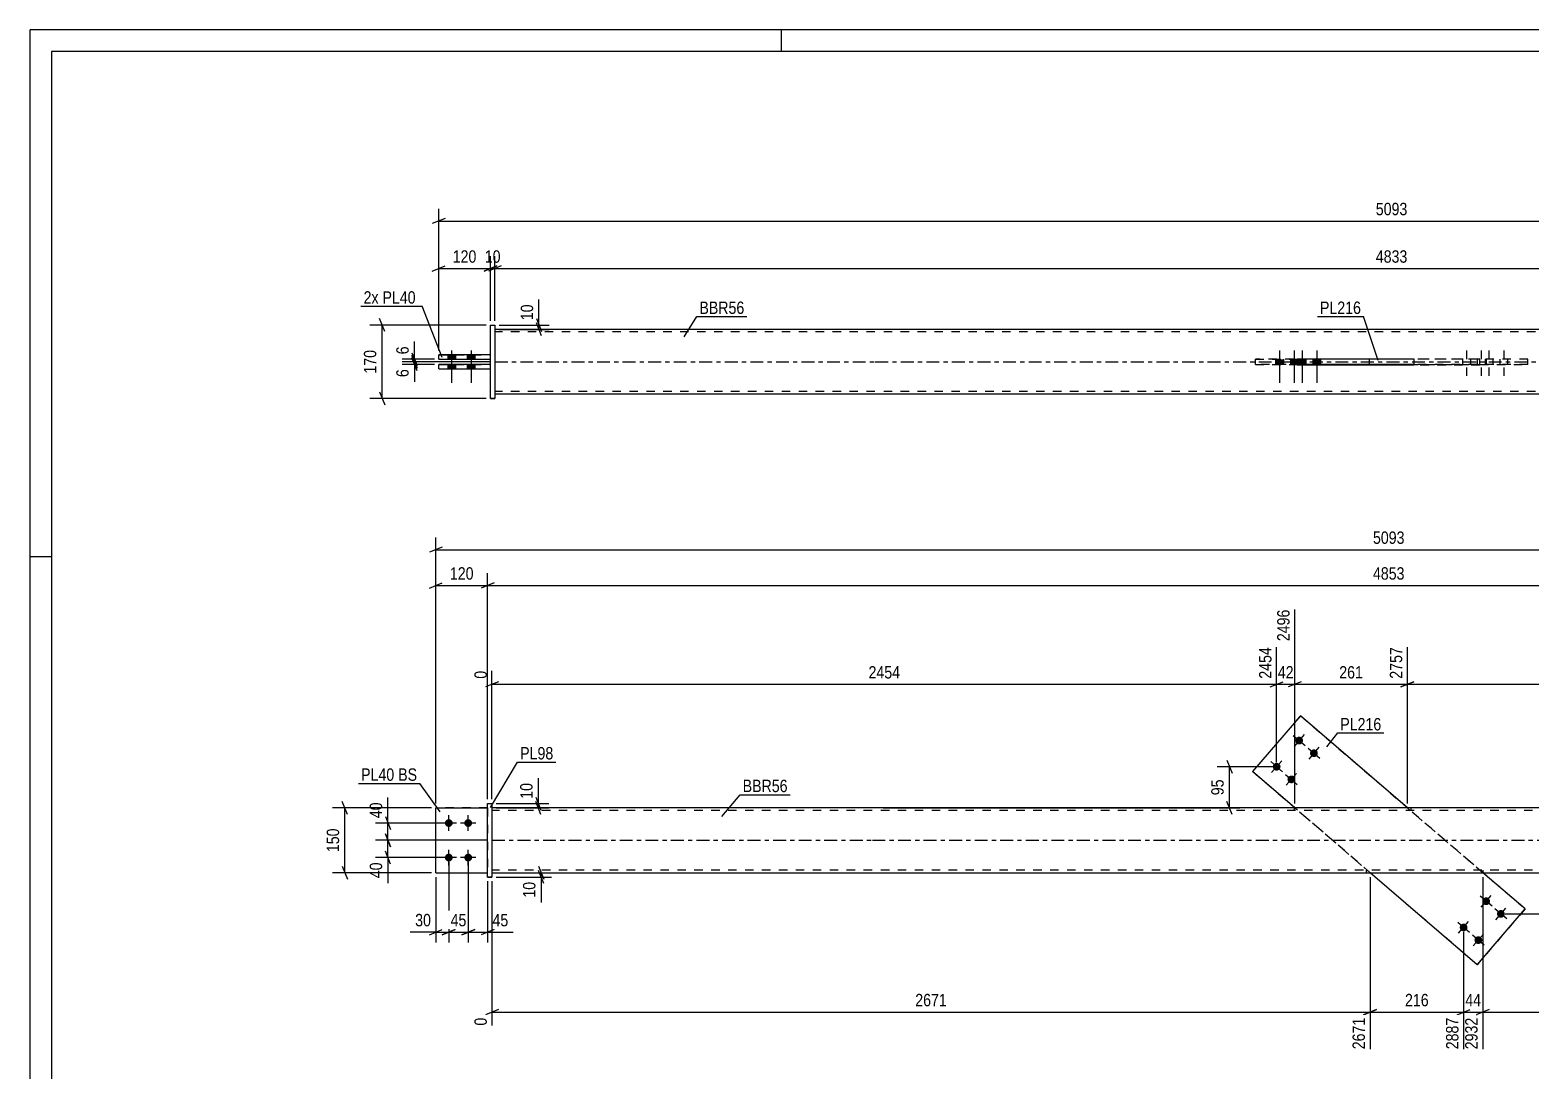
# Model space of a CAD drawing. Header units: millimetres. Extents: x 0 to 594, y 0 to 420.
# Drawn here: x 0 to 347.3, y 179.1 to 420 of the extents above; entities that cross this region are included whole.
import ezdxf

# ---------------------------------------------------------------- set-up
doc = ezdxf.new("R2010")
doc.units = ezdxf.units.MM
doc.linetypes.add('DXK_LINE_DOT2', pattern=[3.9198, 1.9599, -1.9599])
doc.linetypes.add('DXK_LINE_DOT3', pattern=[5.9187, 2.979, -0.9799, 0.9799, -0.9799])
doc.styles.add('Arial Narrow', font='ARIALN.TTF', dxfattribs={"height": 0.2})

# ---------------------------------------------------------------- blocks, each defined once
blk = doc.blocks.new('Unknown-580610389-1130')
at = {"color": 5, "linetype": 'Continuous'}
for p, q in [((594, 420), (0, 420)), ((0, 420), (0, 0)), ((174, 415), (174, 420)), ((589, 415), (5, 415)), ((5, 415), (5, 5)), ((5, 298), (0, 298))]:
    blk.add_line(p, q, dxfattribs=at)
blk = doc.blocks.new('Part-580610389-1679 - 1673')
at = {"color": 7, "linetype": 'DXK_LINE_DOT2'}
for p, q in [((93.97, 224.81), (93.97, 239.81)), ((93.97, 239.81), (105.97, 239.81)), ((105.97, 239.81), (93.97, 239.81)), ((105.97, 239.81), (105.97, 224.81)), ((93.97, 224.81), (93.97, 224.81)), ((93.97, 224.81), (105.97, 224.81)), ((93.97, 224.81), (105.97, 224.81)), ((105.97, 224.81), (105.97, 224.81))]:
    blk.add_line(p, q, dxfattribs=at)
blk = doc.blocks.new('Part-580610389-1700 - 1673')
at = {"color": 2, "linetype": 'Continuous'}
for p, q in [((194.97, 239.81), (106.97, 239.81)), ((434.17, 239.81), (195.07, 239.81)), ((106.97, 224.81), (194.97, 224.81)), ((195.07, 224.81), (434.17, 224.81))]:
    blk.add_line(p, q, dxfattribs=at)
at = {"color": 7, "linetype": 'DXK_LINE_DOT2'}
for p, q in [((106.97, 239.81), (106.97, 224.81)), ((292.75, 239.81), (292.75, 239.21)), ((319.73, 239.81), (319.73, 239.21)), ((194.97, 239.21), (106.97, 239.21)), ((434.17, 239.21), (195.07, 239.21)), ((194.97, 225.41), (106.97, 225.41)), ((434.17, 225.41), (195.07, 225.41)), ((309.5, 224.81), (309.5, 225.41)), ((336.48, 224.81), (336.48, 225.41))]:
    blk.add_line(p, q, dxfattribs=at)
at = {"color": 7, "linetype": 'DXK_LINE_DOT3'}
for p, q in [((106.97, 232.31), (194.97, 232.31)), ((195.07, 232.31), (434.17, 232.31))]:
    blk.add_line(p, q, dxfattribs=at)
blk = doc.blocks.new('Part-580610389-1684 - 1673')
at = {"color": 2, "linetype": 'Continuous'}
for p, q in [((93.97, 224.81), (93.97, 239.81)), ((93.97, 239.81), (105.97, 239.81)), ((93.97, 224.81), (93.97, 224.81)), ((93.97, 224.81), (105.97, 224.81))]:
    blk.add_line(p, q, dxfattribs=at)
at = {"color": 7, "linetype": 'DXK_LINE_DOT2'}
for p, q in [((105.97, 239.81), (93.97, 239.81)), ((105.97, 239.81), (105.97, 224.81)), ((93.97, 224.81), (93.97, 224.81)), ((93.97, 224.81), (105.97, 224.81)), ((105.97, 224.81), (105.97, 224.81))]:
    blk.add_line(p, q, dxfattribs=at)
blk = doc.blocks.new('Bolt-580610389-1706 - 1673')
at = {"linetype": 'Continuous'}
for points in [[(294.46, 256.1), (294.59, 255.96), (294.69, 255.8), (294.75, 255.63), (294.77, 255.44), (294.76, 255.25), (294.7, 255.07), (294.61, 254.91), (294.49, 254.76), (294.34, 254.65), (294.17, 254.57), (293.99, 254.53), (293.8, 254.52), (293.61, 254.56), (293.44, 254.63), (293.29, 254.74), (293.16, 254.87), (293.06, 255.03), (293, 255.21), (292.97, 255.4), (292.99, 255.59), (293.04, 255.77), (293.13, 255.93), (293.25, 256.07), (293.4, 256.19), (293.57, 256.27), (293.76, 256.31), (293.95, 256.32), (294.13, 256.28), (294.3, 256.21)], [(289.24, 250.03), (289.37, 249.9), (289.47, 249.74), (289.53, 249.56), (289.56, 249.37), (289.54, 249.18), (289.49, 249), (289.4, 248.84), (289.27, 248.7), (289.12, 248.58), (288.95, 248.5), (288.77, 248.46), (288.58, 248.45), (288.4, 248.49), (288.22, 248.56), (288.07, 248.67), (287.94, 248.81), (287.84, 248.97), (287.78, 249.14), (287.76, 249.33), (287.77, 249.52), (287.83, 249.7), (287.92, 249.86), (288.04, 250.01), (288.19, 250.12), (288.36, 250.2), (288.54, 250.24), (288.73, 250.25), (288.92, 250.21), (289.09, 250.14)], [(297.87, 253.17), (298, 253.03), (298.1, 252.87), (298.16, 252.69), (298.18, 252.51), (298.17, 252.32), (298.11, 252.14), (298.02, 251.97), (297.9, 251.83), (297.75, 251.72), (297.58, 251.64), (297.4, 251.59), (297.21, 251.59), (297.03, 251.62), (296.85, 251.7), (296.7, 251.8), (296.57, 251.94), (296.47, 252.1), (296.41, 252.28), (296.38, 252.46), (296.4, 252.65), (296.45, 252.83), (296.54, 253), (296.67, 253.14), (296.82, 253.25), (296.99, 253.33), (297.17, 253.38), (297.36, 253.38), (297.54, 253.35), (297.72, 253.27)], [(292.66, 247.1), (292.78, 246.96), (292.88, 246.8), (292.94, 246.63), (292.97, 246.44), (292.95, 246.25), (292.9, 246.07), (292.81, 245.91), (292.69, 245.76), (292.54, 245.65), (292.37, 245.57), (292.18, 245.53), (292, 245.52), (291.81, 245.56), (291.64, 245.63), (291.48, 245.74), (291.35, 245.87), (291.26, 246.03), (291.19, 246.21), (291.17, 246.4), (291.18, 246.59), (291.24, 246.77), (291.33, 246.93), (291.45, 247.07), (291.6, 247.19), (291.77, 247.27), (291.95, 247.31), (292.14, 247.32), (292.33, 247.28), (292.5, 247.21)]]:
    blk.add_hatch(color=1, dxfattribs=at).paths.add_polyline_path(points)
at = {"color": 1, "linetype": 'Continuous'}
for p, q in [((292.51, 256.59), (295.24, 254.24)), ((295.05, 256.78), (292.7, 254.05)), ((295.92, 253.66), (298.65, 251.31)), ((298.46, 253.85), (296.11, 251.12)), ((287.29, 250.53), (290.02, 248.18)), ((289.83, 250.72), (287.48, 247.99)), ((290.7, 247.59), (293.43, 245.24)), ((293.24, 247.78), (290.9, 245.05))]:
    blk.add_line(p, q, dxfattribs=at)
blk = doc.blocks.new('Bolt-580610389-1707 - 1673')
at = {"linetype": 'Continuous'}
for points in [[(336.58, 217.52), (336.45, 217.65), (336.35, 217.81), (336.29, 217.99), (336.27, 218.18), (336.28, 218.37), (336.34, 218.55), (336.43, 218.71), (336.55, 218.85), (336.7, 218.97), (336.87, 219.05), (337.05, 219.09), (337.24, 219.1), (337.42, 219.06), (337.6, 218.99), (337.75, 218.88), (337.88, 218.74), (337.98, 218.58), (338.04, 218.41), (338.07, 218.22), (338.05, 218.03), (338, 217.85), (337.91, 217.69), (337.78, 217.54), (337.63, 217.43), (337.46, 217.35), (337.28, 217.31), (337.09, 217.3), (336.91, 217.34), (336.73, 217.41)], [(339.99, 214.58), (339.86, 214.72), (339.76, 214.88), (339.7, 215.06), (339.68, 215.24), (339.69, 215.43), (339.75, 215.61), (339.84, 215.78), (339.96, 215.92), (340.11, 216.03), (340.28, 216.11), (340.46, 216.16), (340.65, 216.16), (340.84, 216.13), (341.01, 216.05), (341.16, 215.95), (341.29, 215.81), (341.39, 215.65), (341.45, 215.47), (341.48, 215.29), (341.46, 215.1), (341.41, 214.92), (341.32, 214.75), (341.2, 214.61), (341.05, 214.5), (340.88, 214.42), (340.69, 214.37), (340.5, 214.37), (340.32, 214.4), (340.15, 214.48)], [(331.36, 211.45), (331.23, 211.59), (331.14, 211.75), (331.07, 211.92), (331.05, 212.11), (331.07, 212.3), (331.12, 212.48), (331.21, 212.64), (331.33, 212.79), (331.48, 212.9), (331.65, 212.98), (331.84, 213.02), (332.02, 213.03), (332.21, 212.99), (332.38, 212.92), (332.54, 212.81), (332.67, 212.68), (332.76, 212.52), (332.83, 212.34), (332.85, 212.15), (332.83, 211.97), (332.78, 211.78), (332.69, 211.62), (332.57, 211.48), (332.42, 211.36), (332.25, 211.28), (332.06, 211.24), (331.88, 211.23), (331.69, 211.27), (331.52, 211.34)], [(334.78, 208.52), (334.65, 208.65), (334.55, 208.81), (334.49, 208.99), (334.46, 209.18), (334.48, 209.37), (334.53, 209.55), (334.62, 209.71), (334.75, 209.85), (334.89, 209.97), (335.06, 210.05), (335.25, 210.09), (335.44, 210.1), (335.62, 210.06), (335.79, 209.99), (335.95, 209.88), (336.08, 209.74), (336.18, 209.58), (336.24, 209.41), (336.26, 209.22), (336.25, 209.03), (336.19, 208.85), (336.1, 208.69), (335.98, 208.54), (335.83, 208.43), (335.66, 208.35), (335.48, 208.31), (335.29, 208.3), (335.1, 208.34), (334.93, 208.41)]]:
    blk.add_hatch(color=1, dxfattribs=at).paths.add_polyline_path(points)
at = {"color": 1, "linetype": 'Continuous'}
for p, q in [((338.53, 217.02), (335.8, 219.37)), ((335.99, 216.83), (338.34, 219.56)), ((341.94, 214.09), (339.21, 216.44)), ((339.4, 213.9), (341.75, 216.63)), ((333.32, 210.96), (330.59, 213.31)), ((330.78, 210.77), (333.12, 213.5)), ((336.73, 208.02), (334, 210.37)), ((334.19, 207.83), (336.54, 210.56))]:
    blk.add_line(p, q, dxfattribs=at)
blk = doc.blocks.new('Bolt-580610389-1709 - 1673')
at = {"linetype": 'Continuous'}
for points in [[(96.97, 235.41), (96.78, 235.43), (96.6, 235.49), (96.44, 235.58), (96.3, 235.71), (96.19, 235.86), (96.11, 236.03), (96.07, 236.21), (96.07, 236.4), (96.11, 236.59), (96.19, 236.76), (96.3, 236.91), (96.44, 237.04), (96.6, 237.13), (96.78, 237.19), (96.97, 237.21), (97.16, 237.19), (97.34, 237.13), (97.5, 237.04), (97.64, 236.91), (97.75, 236.76), (97.83, 236.59), (97.86, 236.4), (97.86, 236.21), (97.83, 236.03), (97.75, 235.86), (97.64, 235.71), (97.5, 235.58), (97.34, 235.49), (97.16, 235.43)], [(101.47, 235.41), (101.28, 235.43), (101.1, 235.49), (100.94, 235.58), (100.8, 235.71), (100.69, 235.86), (100.61, 236.03), (100.57, 236.21), (100.57, 236.4), (100.61, 236.59), (100.69, 236.76), (100.8, 236.91), (100.94, 237.04), (101.1, 237.13), (101.28, 237.19), (101.47, 237.21), (101.66, 237.19), (101.84, 237.13), (102, 237.04), (102.14, 236.91), (102.25, 236.76), (102.33, 236.59), (102.36, 236.4), (102.36, 236.21), (102.33, 236.03), (102.25, 235.86), (102.14, 235.71), (102, 235.58), (101.84, 235.49), (101.66, 235.43)], [(96.97, 227.41), (96.78, 227.43), (96.6, 227.49), (96.44, 227.58), (96.3, 227.71), (96.19, 227.86), (96.11, 228.03), (96.07, 228.21), (96.07, 228.4), (96.11, 228.59), (96.19, 228.76), (96.3, 228.91), (96.44, 229.04), (96.6, 229.13), (96.78, 229.19), (96.97, 229.21), (97.16, 229.19), (97.34, 229.13), (97.5, 229.04), (97.64, 228.91), (97.75, 228.76), (97.83, 228.59), (97.86, 228.4), (97.86, 228.21), (97.83, 228.03), (97.75, 227.86), (97.64, 227.71), (97.5, 227.58), (97.34, 227.49), (97.16, 227.43)], [(101.47, 227.41), (101.28, 227.43), (101.1, 227.49), (100.94, 227.58), (100.8, 227.71), (100.69, 227.86), (100.61, 228.03), (100.57, 228.21), (100.57, 228.4), (100.61, 228.59), (100.69, 228.76), (100.8, 228.91), (100.94, 229.04), (101.1, 229.13), (101.28, 229.19), (101.47, 229.21), (101.66, 229.19), (101.84, 229.13), (102, 229.04), (102.14, 228.91), (102.25, 228.76), (102.33, 228.59), (102.36, 228.4), (102.36, 228.21), (102.33, 228.03), (102.25, 227.86), (102.14, 227.71), (102, 227.58), (101.84, 227.49), (101.66, 227.43)]]:
    blk.add_hatch(color=1, dxfattribs=at).paths.add_polyline_path(points)
at = {"color": 1, "linetype": 'Continuous'}
for p, q in [((98.77, 236.31), (95.17, 236.31)), ((96.97, 234.51), (96.97, 238.11)), ((103.27, 236.31), (99.67, 236.31)), ((101.47, 234.51), (101.47, 238.11)), ((96.97, 226.51), (96.97, 230.11)), ((101.47, 226.51), (101.47, 230.11)), ((98.77, 228.31), (95.17, 228.31)), ((103.27, 228.31), (99.67, 228.31))]:
    blk.add_line(p, q, dxfattribs=at)
blk = doc.blocks.new('Part-580610389-1715 - 1673')
at = {"color": 2, "linetype": 'Continuous'}
for p, q in [((294.15, 261.11), (283.07, 248.22)), ((294.15, 261.11), (294.15, 261.11)), ((318.93, 239.81), (294.15, 261.11)), ((292.85, 239.81), (283.07, 248.22)), ((283.07, 248.22), (283.07, 248.22)), ((335.08, 203.5), (310.3, 224.81)), ((346.17, 216.4), (336.38, 224.81)), ((335.08, 203.5), (346.17, 216.4)), ((346.17, 216.4), (346.17, 216.4)), ((335.08, 203.5), (335.08, 203.5))]:
    blk.add_line(p, q, dxfattribs=at)
at = {"color": 7, "linetype": 'DXK_LINE_DOT2'}
for p, q in [((283.07, 248.22), (294.15, 261.11)), ((346.17, 216.4), (294.15, 261.11)), ((335.08, 203.5), (283.07, 248.22)), ((310.3, 224.81), (292.85, 239.81)), ((336.38, 224.81), (318.93, 239.81)), ((346.17, 216.4), (335.08, 203.5))]:
    blk.add_line(p, q, dxfattribs=at)
blk = doc.blocks.new('Part-580610389-1720 - 1673')
at = {"color": 2, "linetype": 'Continuous'}
for p, q in [((105.97, 240.81), (106.97, 240.81)), ((105.97, 223.81), (105.97, 240.81)), ((106.97, 240.81), (106.97, 240.81)), ((106.97, 240.81), (106.97, 223.81)), ((105.97, 223.81), (106.97, 223.81))]:
    blk.add_line(p, q, dxfattribs=at)
at = {"color": 7, "linetype": 'DXK_LINE_DOT2'}
for p, q in [((105.97, 240.81), (106.97, 240.81)), ((106.97, 223.81), (105.97, 223.81)), ((105.97, 223.81), (105.97, 223.81)), ((106.97, 223.81), (106.97, 223.81))]:
    blk.add_line(p, q, dxfattribs=at)
blk = doc.blocks.new('Part-580610389-1418 - 1367')
at = {"color": 2, "linetype": 'Continuous'}
for p, q in [((94.63, 341.55), (94.63, 342.55)), ((106.63, 342.55), (94.63, 342.55)), ((94.63, 341.55), (94.63, 341.55)), ((94.63, 341.55), (106.63, 341.55))]:
    blk.add_line(p, q, dxfattribs=at)
at = {"color": 7, "linetype": 'DXK_LINE_DOT2'}
for p, q in [((94.63, 342.55), (106.63, 342.55)), ((94.63, 341.55), (106.63, 341.55)), ((106.63, 341.55), (106.63, 342.55))]:
    blk.add_line(p, q, dxfattribs=at)
blk = doc.blocks.new('Bolt-580610389-1370 - 1367')
at = {"linetype": 'Continuous'}
for points in [[(96.73, 343.75), (98.53, 343.75), (98.53, 344.75), (96.73, 344.75)], [(96.73, 343.75), (98.53, 343.75), (98.53, 344.75), (96.73, 344.75)], [(101.23, 343.75), (103.03, 343.75), (103.03, 344.75), (101.23, 344.75)], [(101.23, 343.75), (103.03, 343.75), (103.03, 344.75), (101.23, 344.75)], [(96.73, 341.55), (98.53, 341.55), (98.53, 342.55), (96.73, 342.55)], [(96.73, 341.55), (98.53, 341.55), (98.53, 342.55), (96.73, 342.55)], [(101.23, 341.55), (103.03, 341.55), (103.03, 342.55), (101.23, 342.55)], [(101.23, 341.55), (103.03, 341.55), (103.03, 342.55), (101.23, 342.55)]]:
    blk.add_hatch(color=1, dxfattribs=at).paths.add_polyline_path(points)
at = {"color": 1, "linetype": 'Continuous'}
for p, q in [((96.73, 344.75), (96.73, 343.75)), ((96.73, 344.75), (96.73, 343.75)), ((97.63, 345.75), (97.63, 338.25)), ((97.63, 345.75), (97.63, 338.25)), ((98.53, 344.75), (98.53, 343.75)), ((98.53, 344.75), (98.53, 343.75)), ((101.23, 344.75), (101.23, 343.75)), ((101.23, 344.75), (101.23, 343.75)), ((102.13, 345.75), (102.13, 338.25)), ((102.13, 345.75), (102.13, 338.25)), ((103.03, 344.75), (103.03, 343.75)), ((103.03, 344.75), (103.03, 343.75)), ((96.73, 342.55), (96.73, 341.55)), ((96.73, 342.55), (96.73, 341.55)), ((98.53, 342.55), (98.53, 341.55)), ((98.53, 342.55), (98.53, 341.55)), ((101.23, 342.55), (101.23, 341.55)), ((101.23, 342.55), (101.23, 341.55)), ((103.03, 342.55), (103.03, 341.55)), ((103.03, 342.55), (103.03, 341.55))]:
    blk.add_line(p, q, dxfattribs=at)
blk = doc.blocks.new('Bolt-580610389-1435 - 1367')
at = {"color": 1, "linetype": 'DXK_LINE_DOT2'}
for p, q in [((332.61, 345.75), (332.61, 338.25)), ((336.02, 345.75), (336.02, 338.25)), ((337.82, 345.75), (337.82, 338.25)), ((341.23, 345.75), (341.23, 338.25)), ((331.71, 343.75), (331.71, 342.55)), ((333.51, 343.75), (333.51, 342.55)), ((335.12, 343.75), (335.12, 342.55)), ((336.92, 343.75), (336.92, 342.55)), ((336.92, 343.75), (336.92, 342.55)), ((338.72, 343.75), (338.72, 342.55)), ((340.33, 343.75), (340.33, 342.55)), ((342.13, 343.75), (342.13, 342.55))]:
    blk.add_line(p, q, dxfattribs=at)
blk = doc.blocks.new('Part-580610389-1456 - 1367')
at = {"color": 2, "linetype": 'Continuous'}
for p, q in [((195.63, 350.65), (107.63, 350.65)), ((434.82, 350.65), (195.73, 350.65)), ((293.41, 343.76), (293.41, 343.85)), ((293.41, 343.85), (293.41, 343.85)), ((293.41, 343.85), (320.39, 343.85)), ((310.16, 343.85), (310.16, 343.75)), ((320.39, 343.85), (320.39, 342.45)), ((293.41, 342.56), (293.41, 342.45)), ((293.41, 342.45), (320.39, 342.45)), ((310.16, 342.45), (310.16, 342.55)), ((195.63, 335.65), (107.63, 335.65)), ((434.82, 335.65), (195.73, 335.65))]:
    blk.add_line(p, q, dxfattribs=at)
at = {"color": 7, "linetype": 'DXK_LINE_DOT2'}
for p, q in [((107.63, 350.65), (107.63, 335.65)), ((195.63, 350.05), (107.63, 350.05)), ((434.82, 350.05), (195.73, 350.05)), ((293.41, 342.56), (293.41, 343.85)), ((293.41, 343.85), (320.39, 343.85)), ((310.16, 343.85), (337.14, 343.85)), ((310.16, 343.85), (310.16, 343.85)), ((310.16, 343.85), (337.14, 343.85)), ((310.16, 343.75), (310.16, 343.85)), ((337.14, 343.85), (337.14, 342.45)), ((293.41, 342.45), (320.39, 342.45)), ((310.16, 342.55), (310.16, 343.75)), ((310.16, 342.45), (310.16, 342.45)), ((310.16, 342.45), (310.16, 342.45)), ((337.14, 342.45), (310.16, 342.45)), ((310.16, 342.45), (337.14, 342.45)), ((195.63, 336.25), (107.63, 336.25)), ((434.82, 336.25), (195.73, 336.25))]:
    blk.add_line(p, q, dxfattribs=at)
at = {"color": 7, "linetype": 'DXK_LINE_DOT3'}
for p, q in [((107.63, 343.15), (195.63, 343.15)), ((195.73, 343.15), (434.82, 343.15))]:
    blk.add_line(p, q, dxfattribs=at)
blk = doc.blocks.new('Part-580610389-1413 - 1367')
at = {"color": 2, "linetype": 'Continuous'}
for p, q in [((94.63, 343.75), (94.63, 344.75)), ((106.63, 344.75), (94.63, 344.75)), ((94.63, 343.75), (94.63, 343.75)), ((94.63, 343.75), (106.63, 343.75))]:
    blk.add_line(p, q, dxfattribs=at)
at = {"color": 7, "linetype": 'DXK_LINE_DOT2'}
for p, q in [((94.63, 344.75), (106.63, 344.75)), ((106.63, 343.75), (106.63, 344.75)), ((94.63, 343.75), (106.63, 343.75))]:
    blk.add_line(p, q, dxfattribs=at)
blk = doc.blocks.new('Part-580610389-1397 - 1367')
at = {"color": 7, "linetype": 'DXK_LINE_DOT2'}
for p, q in [((283.73, 343.75), (294.81, 343.76)), ((335.74, 343.75), (283.73, 343.75)), ((294.81, 342.56), (283.73, 342.55)), ((283.73, 342.55), (335.74, 342.55)), ((346.82, 343.75), (320.39, 343.75)), ((346.82, 342.55), (320.39, 342.55)), ((335.74, 342.55), (335.74, 343.75)), ((346.82, 343.75), (335.74, 343.75)), ((335.74, 342.55), (346.82, 342.55)), ((346.82, 342.55), (346.82, 343.75))]:
    blk.add_line(p, q, dxfattribs=at)
at = {"color": 2, "linetype": 'Continuous'}
for p, q in [((283.73, 342.55), (283.73, 343.75)), ((294.81, 342.56), (294.81, 343.76)), ((320.39, 343.75), (294.81, 343.76)), ((320.39, 342.55), (294.81, 342.56))]:
    blk.add_line(p, q, dxfattribs=at)
blk = doc.blocks.new('Part-580610389-1398 - 1367')
at = {"color": 2, "linetype": 'Continuous'}
for p, q in [((106.63, 351.65), (107.63, 351.65)), ((106.63, 334.65), (106.63, 351.65)), ((107.63, 351.65), (107.63, 351.65)), ((107.63, 351.65), (107.63, 334.65)), ((107.63, 334.65), (106.63, 334.65)), ((106.63, 334.65), (106.63, 334.65))]:
    blk.add_line(p, q, dxfattribs=at)
at = {"color": 7, "linetype": 'DXK_LINE_DOT2'}
for p, q in [((106.63, 351.65), (107.63, 351.65)), ((106.63, 334.65), (107.63, 334.65)), ((106.63, 334.65), (106.63, 334.65))]:
    blk.add_line(p, q, dxfattribs=at)
blk = doc.blocks.new('Bolt-580610389-1436 - 1367')
at = {"linetype": 'Continuous'}
for points in [[(290.21, 343.75), (288.41, 343.75), (288.41, 342.55), (290.21, 342.55)], [(293.63, 343.75), (291.83, 343.75), (291.83, 342.55), (293.63, 342.55)], [(295.43, 343.75), (293.63, 343.75), (293.63, 342.55), (295.43, 342.55)], [(298.84, 343.75), (297.04, 343.75), (297.04, 342.55), (298.84, 342.55)]]:
    blk.add_hatch(color=1, dxfattribs=at).paths.add_polyline_path(points)
at = {"color": 1, "linetype": 'Continuous'}
for p, q in [((289.31, 345.75), (289.31, 338.25)), ((292.73, 345.75), (292.73, 338.25)), ((294.53, 345.75), (294.53, 338.25)), ((297.94, 345.75), (297.94, 338.25)), ((288.41, 343.75), (288.41, 342.55)), ((290.21, 343.75), (290.21, 342.55)), ((291.83, 343.75), (291.83, 342.55)), ((293.63, 343.75), (293.63, 342.55)), ((293.63, 343.75), (293.63, 342.55)), ((295.43, 343.75), (295.43, 342.55)), ((297.04, 343.75), (297.04, 342.55)), ((298.84, 343.75), (298.84, 342.55))]:
    blk.add_line(p, q, dxfattribs=at)
blk = doc.blocks.new('StraightDimension-580610389-1850 - 1673')
at = {"color": 7, "linetype": 'Continuous'}
for p, q in [((336.38, 223.81), (336.38, 183.91)), ((331.95, 211.13), (331.95, 183.91)), ((330.45, 191.92), (333.45, 193.12)), ((331.95, 192.52), (336.38, 192.52)), ((337.88, 193.12), (334.88, 191.92))]:
    blk.add_line(p, q, dxfattribs=at)
at = {"color": 0}
blk.add_wipeout([(336.59, 193.27), (336.59, 197.47), (331.74, 197.47), (331.74, 193.27)], dxfattribs=at)
at = {"color": 3, "style": 'Arial Narrow'}
blk.add_text('44', height=2.863, dxfattribs=at).set_placement((332.34, 193.87))
at = {"color": 0, "linetype": 'Continuous'}
blk.add_wipeout([(335.78, 191.82), (331.58, 191.82), (331.58, 183.31), (335.78, 183.31)], dxfattribs=at)
at = {"color": 3, "linetype": 'Continuous', "style": 'Arial Narrow'}
blk.add_text('2932', height=2.863, rotation=90.0002, dxfattribs=at).set_placement((335.18, 183.91))
blk = doc.blocks.new('StraightDimension-580610389-1792 - 1673')
at = {"color": 7, "linetype": 'Continuous'}
for p, q in [((292.85, 240.81), (292.85, 285.76)), ((288.66, 250.35), (288.66, 277.06)), ((287.16, 267.84), (290.16, 269.04)), ((288.66, 268.44), (292.85, 268.44)), ((294.35, 269.04), (291.35, 267.84))]:
    blk.add_line(p, q, dxfattribs=at)
at = {"color": 0, "linetype": 'Continuous'}
blk.add_wipeout([(292.25, 286.36), (288.05, 286.36), (288.05, 277.84), (292.25, 277.84)], dxfattribs=at)
at = {"color": 0}
blk.add_wipeout([(293.18, 269.19), (293.18, 273.39), (288.33, 273.39), (288.33, 269.19)], dxfattribs=at)
at = {"color": 3, "linetype": 'Continuous', "style": 'Arial Narrow'}
blk.add_text('2496', height=2.863, rotation=90.0002, dxfattribs=at).set_placement((291.65, 278.44))
at = {"color": 3, "style": 'Arial Narrow'}
blk.add_text('42', height=2.863, dxfattribs=at).set_placement((288.93, 269.79))
blk = doc.blocks.new('StraightDimension-580610389-1891 - 1673')
at = {"color": 7, "linetype": 'Continuous'}
for p, q in [((117.77, 226.31), (118.97, 223.31)), ((107.97, 224.81), (120.77, 224.81)), ((107.97, 223.81), (120.77, 223.81)), ((118.97, 222.31), (117.77, 225.31)), ((118.37, 223.81), (118.37, 224.81))]:
    blk.add_line(p, q, dxfattribs=at)
at = {"color": 0}
blk.add_wipeout([(117.62, 223.28), (113.42, 223.28), (113.42, 218.43), (117.62, 218.43)], dxfattribs=at)
at = {"color": 7, "linetype": 'Continuous'}
blk.add_line((118.37, 223.81), (118.37, 217.9), dxfattribs=at)
blk.add_line((118.37, 223.81), (118.37, 217.9), dxfattribs=at)
at = {"color": 3, "style": 'Arial Narrow'}
blk.add_text('10', height=2.863, rotation=90.0002, dxfattribs=at).set_placement((117.02, 219.03))
blk = doc.blocks.new('StraightDimension-580610389-1827 - 1673')
at = {"color": 7, "linetype": 'Continuous'}
for p, q in [((96.97, 227.31), (96.97, 208.64)), ((93.97, 223.81), (93.97, 208.64)), ((92.47, 210.44), (95.47, 211.64)), ((93.97, 211.04), (96.97, 211.04)), ((98.47, 211.64), (95.47, 210.44))]:
    blk.add_line(p, q, dxfattribs=at)
at = {"color": 0}
blk.add_wipeout([(93.44, 211.79), (93.44, 215.99), (88.59, 215.99), (88.59, 211.79)], dxfattribs=at)
at = {"color": 7, "linetype": 'Continuous'}
blk.add_line((93.97, 211.04), (88.06, 211.04), dxfattribs=at)
blk.add_line((93.97, 211.04), (88.06, 211.04), dxfattribs=at)
at = {"color": 3, "style": 'Arial Narrow'}
blk.add_text('30', height=2.863, dxfattribs=at).set_placement((89.19, 212.39))
blk = doc.blocks.new('StraightDimension-580610389-1806 - 1673')
at = {"color": 7, "linetype": 'Continuous'}
for p, q in [((288.66, 250.35), (288.66, 277.06)), ((106.97, 241.81), (106.97, 271.57)), ((108.47, 269.04), (105.47, 267.84)), ((106.97, 268.44), (288.66, 268.44)), ((287.16, 267.84), (290.16, 269.04))]:
    blk.add_line(p, q, dxfattribs=at)
at = {"color": 0, "linetype": 'Continuous'}
for points in [[(288.06, 277.66), (283.86, 277.66), (283.86, 269.14), (288.06, 269.14)], [(106.37, 272.17), (102.17, 272.17), (102.17, 269.14), (106.37, 269.14)]]:
    blk.add_wipeout(points, dxfattribs=at)
at = {"color": 0}
blk.add_wipeout([(202.07, 269.19), (202.07, 273.39), (193.56, 273.39), (193.56, 269.19)], dxfattribs=at)
at = {"color": 3, "linetype": 'Continuous', "style": 'Arial Narrow'}
for s, height, p in [('2454', 2.863, (287.46, 269.74)), ('0', 2.86, (105.77, 269.74))]:
    blk.add_text(s, height=height, rotation=90.0002, dxfattribs=at).set_placement(p)
at = {"color": 3, "style": 'Arial Narrow'}
blk.add_text('2454', height=2.863, dxfattribs=at).set_placement((194.16, 269.79))
blk = doc.blocks.new('StraightDimension-580610389-1760 - 1673')
at = {"color": 7, "linetype": 'Continuous'}
for p, q in [((318.93, 240.81), (318.93, 277.06)), ((522.27, 241.81), (522.27, 277.06)), ((320.43, 269.04), (317.43, 267.84)), ((318.93, 268.44), (522.27, 268.44)), ((520.77, 267.84), (523.77, 269.04))]:
    blk.add_line(p, q, dxfattribs=at)
at = {"color": 0, "linetype": 'Continuous'}
blk.add_wipeout([(521.67, 277.66), (517.47, 277.66), (517.47, 269.14), (521.67, 269.14)], dxfattribs=at)
at = {"color": 0}
blk.add_wipeout([(424.85, 269.19), (424.85, 273.39), (416.34, 273.39), (416.34, 269.19)], dxfattribs=at)
at = {"color": 3, "linetype": 'Continuous', "style": 'Arial Narrow'}
blk.add_text('4833', height=2.863, rotation=90.0002, dxfattribs=at).set_placement((521.07, 269.74))
at = {"color": 3, "style": 'Arial Narrow'}
blk.add_text('2076', height=2.863, dxfattribs=at).set_placement((416.94, 269.79))
blk = doc.blocks.new('StraightDimension-580610389-2057 - 1673')
at = {"color": 7, "linetype": 'Continuous'}
for p, q in [((92.47, 290.74), (95.47, 291.94)), ((93.97, 240.81), (93.97, 294.19)), ((107.47, 291.94), (104.47, 290.74)), ((105.97, 241.81), (105.97, 294.19)), ((93.97, 291.34), (105.97, 291.34))]:
    blk.add_line(p, q, dxfattribs=at)
at = {"color": 0}
blk.add_wipeout([(103.31, 292.09), (103.31, 296.29), (96.63, 296.29), (96.63, 292.09)], dxfattribs=at)
at = {"color": 3, "style": 'Arial Narrow'}
blk.add_text('120', height=2.863, dxfattribs=at).set_placement((97.23, 292.69))
blk = doc.blocks.new('StraightDimension-580610389-1900 - 1673')
at = {"color": 7, "linetype": 'Continuous'}
for p, q in [((107.97, 240.81), (120.12, 240.81)), ((107.97, 239.81), (120.12, 239.81)), ((117.12, 242.31), (118.32, 239.31)), ((118.32, 238.31), (117.12, 241.31)), ((117.72, 239.81), (117.72, 240.81))]:
    blk.add_line(p, q, dxfattribs=at)
at = {"color": 0}
blk.add_wipeout([(116.97, 246.19), (112.77, 246.19), (112.77, 241.33), (116.97, 241.33)], dxfattribs=at)
at = {"color": 7, "linetype": 'Continuous'}
blk.add_line((117.72, 240.81), (117.72, 246.71), dxfattribs=at)
blk.add_line((117.72, 240.81), (117.72, 246.71), dxfattribs=at)
at = {"color": 3, "style": 'Arial Narrow'}
blk.add_text('10', height=2.863, rotation=90.0002, dxfattribs=at).set_placement((116.37, 241.93))
blk = doc.blocks.new('StraightDimension-580610389-1909 - 1673')
at = {"color": 7, "linetype": 'Continuous'}
for p, q in [((95.97, 236.31), (80.03, 236.31)), ((82.28, 237.81), (83.48, 234.81)), ((82.88, 232.31), (82.88, 236.31)), ((83.48, 230.81), (82.28, 233.81)), ((105.97, 232.31), (80.03, 232.31))]:
    blk.add_line(p, q, dxfattribs=at)
at = {"color": 0}
blk.add_wipeout([(82.13, 241.69), (77.93, 241.69), (77.93, 236.83), (82.13, 236.83)], dxfattribs=at)
at = {"color": 7, "linetype": 'Continuous'}
blk.add_line((82.88, 236.31), (82.88, 242.21), dxfattribs=at)
blk.add_line((82.88, 236.31), (82.88, 242.21), dxfattribs=at)
at = {"color": 3, "style": 'Arial Narrow'}
blk.add_text('40', height=2.863, rotation=90.0002, dxfattribs=at).set_placement((81.53, 237.43))
blk = doc.blocks.new('StraightDimension-580610389-1820 - 1673')
at = {"color": 7, "linetype": 'Continuous'}
for p, q in [((96.97, 227.31), (96.97, 208.64)), ((101.47, 227.31), (101.47, 208.64)), ((95.47, 210.44), (98.47, 211.64)), ((96.97, 211.04), (101.47, 211.04)), ((102.97, 211.64), (99.97, 210.44))]:
    blk.add_line(p, q, dxfattribs=at)
at = {"color": 0}
blk.add_wipeout([(101.65, 211.79), (101.65, 215.99), (96.79, 215.99), (96.79, 211.79)], dxfattribs=at)
at = {"color": 3, "style": 'Arial Narrow'}
blk.add_text('45', height=2.863, dxfattribs=at).set_placement((97.39, 212.39))
blk = doc.blocks.new('StraightDimension-580610389-1735 - 1673')
at = {"color": 7, "linetype": 'Continuous'}
for p, q in [((277.14, 250.85), (278.34, 247.85)), ((287.66, 249.35), (274.89, 249.35)), ((277.74, 239.81), (277.74, 249.35)), ((197.56, 239.81), (280.14, 239.81)), ((278.34, 238.31), (277.14, 241.31))]:
    blk.add_line(p, q, dxfattribs=at)
at = {"color": 0}
blk.add_wipeout([(276.99, 247.01), (272.79, 247.01), (272.79, 242.15), (276.99, 242.15)], dxfattribs=at)
at = {"color": 3, "style": 'Arial Narrow'}
blk.add_text('95', height=2.863, rotation=90.0002, dxfattribs=at).set_placement((276.39, 242.75))
blk = doc.blocks.new('StraightDimension-580610389-1746 - 1673')
at = {"color": 7, "linetype": 'Continuous'}
for p, q in [((93.97, 240.81), (93.97, 302.48)), ((95.47, 300.23), (92.47, 299.03)), ((93.97, 299.63), (535.27, 299.63))]:
    blk.add_line(p, q, dxfattribs=at)
at = {"color": 0}
blk.add_wipeout([(318.87, 300.38), (318.87, 304.58), (310.36, 304.58), (310.36, 300.38)], dxfattribs=at)
at = {"color": 3, "style": 'Arial Narrow'}
blk.add_text('5093', height=2.863, dxfattribs=at).set_placement((310.96, 300.98))
blk = doc.blocks.new('StraightDimension-580610389-2050 - 1673')
at = {"color": 7, "linetype": 'Continuous'}
for p, q in [((107.47, 291.94), (104.47, 290.74)), ((105.97, 241.81), (105.97, 294.19)), ((105.97, 291.34), (523.27, 291.34))]:
    blk.add_line(p, q, dxfattribs=at)
at = {"color": 0}
blk.add_wipeout([(318.87, 292.09), (318.87, 296.29), (310.36, 296.29), (310.36, 292.09)], dxfattribs=at)
at = {"color": 3, "style": 'Arial Narrow'}
blk.add_text('4853', height=2.863, dxfattribs=at).set_placement((310.96, 292.69))
blk = doc.blocks.new('StraightDimension-580610389-1772 - 1673')
at = {"color": 7, "linetype": 'Continuous'}
for p, q in [((292.85, 240.81), (292.85, 285.76)), ((318.93, 240.81), (318.93, 277.06)), ((294.35, 269.04), (291.35, 267.84)), ((292.85, 268.44), (318.93, 268.44)), ((317.43, 267.84), (320.43, 269.04))]:
    blk.add_line(p, q, dxfattribs=at)
at = {"color": 0, "linetype": 'Continuous'}
blk.add_wipeout([(318.33, 277.66), (314.13, 277.66), (314.13, 269.14), (318.33, 269.14)], dxfattribs=at)
at = {"color": 0}
blk.add_wipeout([(309.24, 269.19), (309.24, 273.39), (302.55, 273.39), (302.55, 269.19)], dxfattribs=at)
at = {"color": 3, "linetype": 'Continuous', "style": 'Arial Narrow'}
blk.add_text('2757', height=2.863, rotation=90.0002, dxfattribs=at).set_placement((317.73, 269.74))
at = {"color": 3, "style": 'Arial Narrow'}
blk.add_text('261', height=2.863, dxfattribs=at).set_placement((303.15, 269.79))
blk = doc.blocks.new('StraightDimension-580610389-1813 - 1673')
at = {"color": 7, "linetype": 'Continuous'}
for p, q in [((101.47, 227.31), (101.47, 208.64)), ((105.97, 222.81), (105.97, 208.64)), ((99.97, 210.44), (102.97, 211.64)), ((101.47, 211.04), (105.97, 211.04)), ((107.47, 211.64), (104.47, 210.44))]:
    blk.add_line(p, q, dxfattribs=at)
at = {"color": 0}
blk.add_wipeout([(111.35, 211.79), (111.35, 215.99), (106.49, 215.99), (106.49, 211.79)], dxfattribs=at)
at = {"color": 7, "linetype": 'Continuous'}
blk.add_line((105.97, 211.04), (111.88, 211.04), dxfattribs=at)
blk.add_line((105.97, 211.04), (111.88, 211.04), dxfattribs=at)
at = {"color": 3, "style": 'Arial Narrow'}
blk.add_text('45', height=2.863, dxfattribs=at).set_placement((107.09, 212.39))
blk = doc.blocks.new('StraightDimension-580610389-1838 - 1673')
at = {"color": 7, "linetype": 'Continuous'}
for p, q in [((336.38, 223.81), (336.38, 183.91)), ((522.27, 222.81), (522.27, 183.91)), ((337.88, 193.12), (334.88, 191.92)), ((336.38, 192.52), (522.27, 192.52)), ((520.77, 191.92), (523.77, 193.12))]:
    blk.add_line(p, q, dxfattribs=at)
at = {"color": 0}
blk.add_wipeout([(433.58, 193.27), (433.58, 197.47), (425.07, 197.47), (425.07, 193.27)], dxfattribs=at)
at = {"color": 0, "linetype": 'Continuous'}
blk.add_wipeout([(521.67, 191.82), (517.47, 191.82), (517.47, 183.31), (521.67, 183.31)], dxfattribs=at)
at = {"color": 3, "style": 'Arial Narrow'}
blk.add_text('1902', height=2.863, dxfattribs=at).set_placement((425.67, 193.87))
at = {"color": 3, "linetype": 'Continuous', "style": 'Arial Narrow'}
blk.add_text('4833', height=2.863, rotation=90.0002, dxfattribs=at).set_placement((521.07, 183.91))
blk = doc.blocks.new('StraightDimension-580610389-1864 - 1673')
at = {"color": 7, "linetype": 'Continuous'}
for p, q in [((310.3, 223.81), (310.3, 183.91)), ((331.95, 211.13), (331.95, 183.91)), ((311.8, 193.12), (308.8, 191.92)), ((310.3, 192.52), (331.95, 192.52)), ((330.45, 191.92), (333.45, 193.12))]:
    blk.add_line(p, q, dxfattribs=at)
at = {"color": 0}
blk.add_wipeout([(324.47, 193.27), (324.47, 197.47), (317.78, 197.47), (317.78, 193.27)], dxfattribs=at)
at = {"color": 0, "linetype": 'Continuous'}
blk.add_wipeout([(331.35, 191.82), (327.15, 191.82), (327.15, 183.31), (331.35, 183.31)], dxfattribs=at)
at = {"color": 3, "style": 'Arial Narrow'}
blk.add_text('216', height=2.863, dxfattribs=at).set_placement((318.38, 193.87))
at = {"color": 3, "linetype": 'Continuous', "style": 'Arial Narrow'}
blk.add_text('2887', height=2.863, rotation=90.0002, dxfattribs=at).set_placement((330.75, 183.91))
blk = doc.blocks.new('StraightDimension-580610389-1878 - 1673')
at = {"color": 7, "linetype": 'Continuous'}
for p, q in [((106.97, 222.81), (106.97, 189.39)), ((310.3, 223.81), (310.3, 183.91)), ((108.47, 193.12), (105.47, 191.92)), ((106.97, 192.52), (310.3, 192.52)), ((308.8, 191.92), (311.8, 193.12))]:
    blk.add_line(p, q, dxfattribs=at)
at = {"color": 0}
blk.add_wipeout([(212.89, 193.27), (212.89, 197.47), (204.38, 197.47), (204.38, 193.27)], dxfattribs=at)
at = {"color": 0, "linetype": 'Continuous'}
for points in [[(106.37, 191.82), (102.17, 191.82), (102.17, 188.79), (106.37, 188.79)], [(309.7, 191.82), (305.5, 191.82), (305.5, 183.31), (309.7, 183.31)]]:
    blk.add_wipeout(points, dxfattribs=at)
at = {"color": 3, "style": 'Arial Narrow'}
blk.add_text('2671', height=2.863, dxfattribs=at).set_placement((204.98, 193.87))
at = {"color": 3, "linetype": 'Continuous', "style": 'Arial Narrow'}
for s, height, p in [('0', 2.86, (105.77, 189.39)), ('2671', 2.863, (309.1, 183.91))]:
    blk.add_text(s, height=height, rotation=90.0002, dxfattribs=at).set_placement(p)
blk = doc.blocks.new('StraightDimension-580610389-1922 - 1673')
at = {"color": 7, "linetype": 'Continuous'}
for p, q in [((82.28, 233.81), (83.48, 230.81)), ((105.97, 232.31), (80.03, 232.31)), ((83.48, 226.81), (82.28, 229.81)), ((82.88, 228.31), (82.88, 232.31)), ((95.97, 228.31), (80.03, 228.31))]:
    blk.add_line(p, q, dxfattribs=at)
at = {"color": 0}
blk.add_wipeout([(82.13, 227.78), (77.93, 227.78), (77.93, 222.93), (82.13, 222.93)], dxfattribs=at)
at = {"color": 7, "linetype": 'Continuous'}
blk.add_line((82.88, 228.31), (82.88, 222.4), dxfattribs=at)
blk.add_line((82.88, 228.31), (82.88, 222.4), dxfattribs=at)
at = {"color": 3, "style": 'Arial Narrow'}
blk.add_text('40', height=2.863, rotation=90.0002, dxfattribs=at).set_placement((81.53, 223.53))
blk = doc.blocks.new('StraightDimension-580610389-1979 - 1673')
at = {"color": 7, "linetype": 'Continuous'}
for p, q in [((92.97, 239.81), (70.07, 239.81)), ((73.52, 238.31), (72.32, 241.31)), ((72.92, 224.81), (72.92, 239.81)), ((72.32, 226.31), (73.52, 223.31)), ((92.97, 224.81), (70.07, 224.81))]:
    blk.add_line(p, q, dxfattribs=at)
at = {"color": 0}
blk.add_wipeout([(72.17, 235.65), (67.97, 235.65), (67.97, 228.97), (72.17, 228.97)], dxfattribs=at)
at = {"color": 3, "style": 'Arial Narrow'}
blk.add_text('150', height=2.863, rotation=90.0002, dxfattribs=at).set_placement((71.57, 229.57))
blk = doc.blocks.new('StraightDimension-580610389-1993 - 1673')
at = {"color": 7, "linetype": 'Continuous'}
for p, q in [((353.94, 226.31), (355.14, 223.31)), ((353.73, 224.81), (356.94, 224.81)), ((354.54, 215.26), (354.54, 224.81)), ((355.14, 213.76), (353.94, 216.76)), ((341.58, 215.26), (356.94, 215.26))]:
    blk.add_line(p, q, dxfattribs=at)
at = {"color": 0}
blk.add_wipeout([(353.79, 222.46), (349.59, 222.46), (349.59, 217.61), (353.79, 217.61)], dxfattribs=at)
at = {"color": 3, "style": 'Arial Narrow'}
blk.add_text('95', height=2.863, rotation=90.0002, dxfattribs=at).set_placement((353.19, 218.21))
blk = doc.blocks.new('StraightDimension-580610389-1471 - 1367')
at = {"color": 7, "linetype": 'Continuous'}
for p, q in [((108.63, 351.65), (120.25, 351.65)), ((117.25, 353.15), (118.45, 350.15)), ((118.45, 349.15), (117.25, 352.15)), ((117.85, 350.65), (117.85, 351.65)), ((108.63, 350.65), (120.25, 350.65))]:
    blk.add_line(p, q, dxfattribs=at)
at = {"color": 0}
blk.add_wipeout([(117.1, 357.04), (112.9, 357.04), (112.9, 352.18), (117.1, 352.18)], dxfattribs=at)
at = {"color": 7, "linetype": 'Continuous'}
blk.add_line((117.85, 351.65), (117.85, 357.56), dxfattribs=at)
blk.add_line((117.85, 351.65), (117.85, 357.56), dxfattribs=at)
at = {"color": 3, "style": 'Arial Narrow'}
blk.add_text('10', height=2.863, rotation=90.0002, dxfattribs=at).set_placement((116.5, 352.78))
blk = doc.blocks.new('StraightDimension-580610389-3459 - 1367')
at = {"color": 7, "linetype": 'Continuous'}
for p, q in [((88.43, 345.25), (89.63, 342.25)), ((89.63, 341.65), (88.43, 344.65)), ((93.63, 343.75), (86.18, 343.75)), ((106.63, 343.15), (86.18, 343.15)), ((89.03, 343.15), (89.03, 343.75))]:
    blk.add_line(p, q, dxfattribs=at)
at = {"color": 0}
blk.add_wipeout([(88.28, 347.31), (84.08, 347.31), (84.08, 344.28), (88.28, 344.28)], dxfattribs=at)
at = {"color": 7, "linetype": 'Continuous'}
blk.add_line((89.03, 343.75), (89.03, 347.83), dxfattribs=at)
blk.add_line((89.03, 343.75), (89.03, 347.83), dxfattribs=at)
at = {"color": 3, "style": 'Arial Narrow'}
blk.add_text('6', height=2.86, rotation=90.0002, dxfattribs=at).set_placement((87.68, 344.88))
blk = doc.blocks.new('StraightDimension-580610389-1525 - 1367')
at = {"color": 7, "linetype": 'Continuous'}
for p, q in [((105.63, 351.65), (78.68, 351.65)), ((82.13, 350.15), (80.93, 353.15)), ((81.53, 334.65), (81.53, 351.65)), ((105.63, 334.65), (78.68, 334.65)), ((80.93, 336.15), (82.13, 333.15))]:
    blk.add_line(p, q, dxfattribs=at)
at = {"color": 0}
blk.add_wipeout([(80.78, 346.5), (76.58, 346.5), (76.58, 339.81), (80.78, 339.81)], dxfattribs=at)
at = {"color": 3, "style": 'Arial Narrow'}
blk.add_text('170', height=2.863, rotation=90.0002, dxfattribs=at).set_placement((80.18, 340.41))
blk = doc.blocks.new('StraightDimension-580610389-3460 - 1367')
at = {"color": 7, "linetype": 'Continuous'}
for p, q in [((88.43, 344.65), (89.63, 341.65)), ((89.63, 341.05), (88.43, 344.05)), ((106.63, 343.15), (86.18, 343.15)), ((93.63, 342.55), (86.18, 342.55)), ((89.03, 342.55), (89.03, 343.15))]:
    blk.add_line(p, q, dxfattribs=at)
at = {"color": 0}
blk.add_wipeout([(88.28, 342.03), (84.08, 342.03), (84.08, 339), (88.28, 339)], dxfattribs=at)
at = {"color": 7, "linetype": 'Continuous'}
blk.add_line((89.03, 342.55), (89.03, 338.48), dxfattribs=at)
blk.add_line((89.03, 342.55), (89.03, 338.48), dxfattribs=at)
at = {"color": 3, "style": 'Arial Narrow'}
blk.add_text('6', height=2.86, rotation=90.0002, dxfattribs=at).set_placement((87.68, 339.6))
blk = doc.blocks.new('StraightDimension-580610389-1545 - 1367')
at = {"color": 7, "linetype": 'Continuous'}
for p, q in [((94.63, 345.75), (94.63, 378.6)), ((96.13, 376.35), (93.13, 375.15)), ((94.63, 375.75), (535.92, 375.75))]:
    blk.add_line(p, q, dxfattribs=at)
at = {"color": 0}
blk.add_wipeout([(319.53, 376.5), (319.53, 380.7), (311.02, 380.7), (311.02, 376.5)], dxfattribs=at)
at = {"color": 3, "style": 'Arial Narrow'}
blk.add_text('5093', height=2.863, dxfattribs=at).set_placement((311.62, 377.1))
blk = doc.blocks.new('StraightDimension-580610389-1556 - 1367')
at = {"color": 7, "linetype": 'Continuous'}
for p, q in [((105.13, 364.15), (108.13, 365.35)), ((109.13, 365.35), (106.13, 364.15)), ((106.63, 352.65), (106.63, 367.6)), ((106.63, 364.75), (107.63, 364.75)), ((107.63, 352.65), (107.63, 367.6))]:
    blk.add_line(p, q, dxfattribs=at)
at = {"color": 0}
blk.add_wipeout([(109.55, 365.5), (109.55, 369.7), (104.7, 369.7), (104.7, 365.5)], dxfattribs=at)
at = {"color": 3, "style": 'Arial Narrow'}
blk.add_text('10', height=2.863, dxfattribs=at).set_placement((105.3, 366.1))
blk = doc.blocks.new('StraightDimension-580610389-1566 - 1367')
at = {"color": 7, "linetype": 'Continuous'}
for p, q in [((93.13, 364.15), (96.13, 365.35)), ((94.63, 345.75), (94.63, 367.6)), ((94.63, 364.75), (106.63, 364.75)), ((108.13, 365.35), (105.13, 364.15)), ((106.63, 352.65), (106.63, 367.6))]:
    blk.add_line(p, q, dxfattribs=at)
at = {"color": 0}
blk.add_wipeout([(103.97, 365.5), (103.97, 369.7), (97.28, 369.7), (97.28, 365.5)], dxfattribs=at)
at = {"color": 3, "style": 'Arial Narrow'}
blk.add_text('120', height=2.863, dxfattribs=at).set_placement((97.88, 366.1))
blk = doc.blocks.new('StraightDimension-580610389-1576 - 1367')
at = {"color": 7, "linetype": 'Continuous'}
for p, q in [((109.13, 365.35), (106.13, 364.15)), ((107.63, 352.65), (107.63, 367.6)), ((107.63, 364.75), (522.92, 364.75))]:
    blk.add_line(p, q, dxfattribs=at)
at = {"color": 0}
blk.add_wipeout([(319.53, 365.5), (319.53, 369.7), (311.02, 369.7), (311.02, 365.5)], dxfattribs=at)
at = {"color": 3, "style": 'Arial Narrow'}
blk.add_text('4833', height=2.863, dxfattribs=at).set_placement((311.62, 366.1))
blk = doc.blocks.new('Mark-580610389-1696 - 1673')
at = {"color": 0}
blk.add_wipeout([(175.43, 243.48), (175.43, 246.48), (165.02, 246.48), (165.02, 243.48)], dxfattribs=at)
blk.add_wipeout([(175.43, 243.48), (175.43, 246.48), (165.02, 246.48), (165.02, 243.48)], dxfattribs=at)
at = {"color": 30, "linetype": 'Continuous'}
for p, q in [((160.2, 237.84), (164.42, 242.88)), ((164.42, 242.88), (176.03, 242.88))]:
    blk.add_line(p, q, dxfattribs=at)
at = {"color": 3, "style": 'Arial Narrow'}
blk.add_text('BBR56', height=2.863, dxfattribs=at).set_placement((165.02, 243.48))
blk = doc.blocks.new('Mark-580610389-1711 - 1673')
at = {"color": 0}
blk.add_wipeout([(312.89, 257.77), (312.89, 260.77), (303.39, 260.77), (303.39, 257.77)], dxfattribs=at)
blk.add_wipeout([(312.89, 257.77), (312.89, 260.77), (303.39, 260.77), (303.39, 257.77)], dxfattribs=at)
at = {"color": 30, "linetype": 'Continuous'}
for p, q in [((300.25, 253.99), (302.79, 257.17)), ((302.79, 257.17), (313.49, 257.17))]:
    blk.add_line(p, q, dxfattribs=at)
at = {"color": 3, "style": 'Arial Narrow'}
blk.add_text('PL216', height=2.863, dxfattribs=at).set_placement((303.39, 257.77))
blk = doc.blocks.new('Mark-580610389-1716 - 1673')
at = {"color": 0}
blk.add_wipeout([(121.17, 251.04), (121.17, 254.04), (113.5, 254.04), (113.5, 251.04)], dxfattribs=at)
blk.add_wipeout([(121.17, 251.04), (121.17, 254.04), (113.5, 254.04), (113.5, 251.04)], dxfattribs=at)
at = {"color": 30, "linetype": 'Continuous'}
for p, q in [((106.61, 239.89), (112.9, 250.44)), ((112.9, 250.44), (121.77, 250.44))]:
    blk.add_line(p, q, dxfattribs=at)
at = {"color": 3, "style": 'Arial Narrow'}
blk.add_text('PL98', height=2.863, dxfattribs=at).set_placement((113.5, 251.04))
blk = doc.blocks.new('MarkSet-580610389-2089 - 1673')
at = {"color": 0}
blk.add_wipeout([(84.35, 246.1), (84.35, 249.1), (76.67, 249.1), (76.67, 246.1)], dxfattribs=at)
blk.add_wipeout([(84.35, 246.1), (84.35, 249.1), (76.67, 249.1), (76.67, 246.1)], dxfattribs=at)
blk.add_wipeout([(89.63, 246.1), (89.63, 249.1), (85.25, 249.1), (85.25, 246.1)], dxfattribs=at)
blk.add_wipeout([(89.63, 246.1), (89.63, 249.1), (85.25, 249.1), (85.25, 246.1)], dxfattribs=at)
at = {"color": 30, "linetype": 'Continuous'}
for p in [(76.07, 245.5), (95.01, 238.87)]:
    blk.add_line(p, (90.23, 245.5), dxfattribs=at)
at = {"color": 3, "style": 'Arial Narrow'}
for s, p in [('PL40', (76.67, 246.1)), ('BS', (85.25, 246.1))]:
    blk.add_text(s, height=2.863, dxfattribs=at).set_placement(p)
blk = doc.blocks.new('Mark-580610389-1392 - 1367')
at = {"color": 0}
blk.add_wipeout([(308.19, 354.23), (308.19, 357.23), (298.69, 357.23), (298.69, 354.23)], dxfattribs=at)
blk.add_wipeout([(308.19, 354.23), (308.19, 357.23), (298.69, 357.23), (298.69, 354.23)], dxfattribs=at)
at = {"color": 30, "linetype": 'Continuous'}
for p in [(298.09, 353.63), (312.17, 343.46)]:
    blk.add_line(p, (308.79, 353.63), dxfattribs=at)
at = {"color": 3, "style": 'Arial Narrow'}
blk.add_text('PL216', height=2.863, dxfattribs=at).set_placement((298.69, 354.23))
blk = doc.blocks.new('Mark-580610389-1452 - 1367')
at = {"color": 0}
blk.add_wipeout([(165.41, 354.23), (165.41, 357.23), (155, 357.23), (155, 354.23)], dxfattribs=at)
blk.add_wipeout([(165.41, 354.23), (165.41, 357.23), (155, 357.23), (155, 354.23)], dxfattribs=at)
at = {"color": 30, "linetype": 'Continuous'}
for p, q in [((151.47, 348.96), (154.4, 353.63)), ((154.4, 353.63), (166.01, 353.63))]:
    blk.add_line(p, q, dxfattribs=at)
at = {"color": 3, "style": 'Arial Narrow'}
blk.add_text('BBR56', height=2.863, dxfattribs=at).set_placement((155, 354.23))
blk = doc.blocks.new('MarkSet-580610389-1664 - 1367')
at = {"color": 0}
blk.add_wipeout([(80.72, 356.62), (80.72, 359.62), (77.24, 359.62), (77.24, 356.62)], dxfattribs=at)
blk.add_wipeout([(80.72, 356.62), (80.72, 359.62), (77.24, 359.62), (77.24, 356.62)], dxfattribs=at)
blk.add_wipeout([(89.29, 356.62), (89.29, 359.62), (81.62, 359.62), (81.62, 356.62)], dxfattribs=at)
blk.add_wipeout([(89.29, 356.62), (89.29, 359.62), (81.62, 359.62), (81.62, 356.62)], dxfattribs=at)
at = {"color": 30, "linetype": 'Continuous'}
for p in [(76.64, 356.02), (95.47, 344.14)]:
    blk.add_line(p, (90.79, 356.02), dxfattribs=at)
at = {"color": 3, "style": 'Arial Narrow'}
for s, p in [('2x', (77.24, 356.62)), ('PL40', (81.62, 356.62))]:
    blk.add_text(s, height=2.863, dxfattribs=at).set_placement(p)

msp = doc.modelspace()

# ---------------------------------------------------------------- block references
for name in ['Unknown-580610389-1130', 'Part-580610389-1398 - 1367', 'Part-580610389-1456 - 1367', 'Part-580610389-1413 - 1367', 'Bolt-580610389-1370 - 1367', 'Bolt-580610389-1436 - 1367', 'Bolt-580610389-1435 - 1367', 'Part-580610389-1418 - 1367', 'Part-580610389-1397 - 1367', 'Part-580610389-1715 - 1673', 'Bolt-580610389-1706 - 1673', 'Part-580610389-1679 - 1673', 'Part-580610389-1684 - 1673', 'Part-580610389-1720 - 1673', 'Part-580610389-1700 - 1673', 'Bolt-580610389-1709 - 1673', 'Bolt-580610389-1707 - 1673']:
    msp.add_blockref(name, (0, 0))

# ---------------------------------------------------------------- next in the draw order: block references
for name in ['StraightDimension-580610389-1471 - 1367', 'StraightDimension-580610389-3459 - 1367', 'StraightDimension-580610389-1792 - 1673', 'StraightDimension-580610389-1760 - 1673', 'StraightDimension-580610389-1827 - 1673', 'StraightDimension-580610389-1891 - 1673', 'StraightDimension-580610389-1850 - 1673']:
    msp.add_blockref(name, (0, 0))

# ---------------------------------------------------------------- next in the draw order: block references
for name in ['StraightDimension-580610389-1525 - 1367', 'StraightDimension-580610389-1806 - 1673', 'StraightDimension-580610389-1820 - 1673', 'StraightDimension-580610389-1838 - 1673']:
    msp.add_blockref(name, (0, 0))

# ---------------------------------------------------------------- next in the draw order: block references
for name in ['StraightDimension-580610389-3460 - 1367', 'StraightDimension-580610389-2057 - 1673', 'StraightDimension-580610389-1735 - 1673', 'StraightDimension-580610389-1813 - 1673', 'StraightDimension-580610389-1993 - 1673', 'StraightDimension-580610389-1864 - 1673']:
    msp.add_blockref(name, (0, 0))

# ---------------------------------------------------------------- next in the draw order: block references
for name in ['StraightDimension-580610389-1545 - 1367', 'StraightDimension-580610389-1900 - 1673', 'StraightDimension-580610389-1909 - 1673', 'StraightDimension-580610389-1878 - 1673']:
    msp.add_blockref(name, (0, 0))

# ---------------------------------------------------------------- next in the draw order: block references
for name in ['StraightDimension-580610389-1556 - 1367', 'StraightDimension-580610389-1746 - 1673', 'StraightDimension-580610389-1922 - 1673']:
    msp.add_blockref(name, (0, 0))

# ---------------------------------------------------------------- next in the draw order: block references
for name in ['StraightDimension-580610389-1566 - 1367', 'StraightDimension-580610389-2050 - 1673', 'StraightDimension-580610389-1979 - 1673']:
    msp.add_blockref(name, (0, 0))

# ---------------------------------------------------------------- next in the draw order: block references
for name in ['StraightDimension-580610389-1576 - 1367', 'MarkSet-580610389-1664 - 1367', 'StraightDimension-580610389-1772 - 1673', 'Mark-580610389-1716 - 1673', 'MarkSet-580610389-2089 - 1673', 'Mark-580610389-1696 - 1673']:
    msp.add_blockref(name, (0, 0))

# ---------------------------------------------------------------- next in the draw order: block references
for name in ['Mark-580610389-1452 - 1367', 'Mark-580610389-1392 - 1367', 'Mark-580610389-1711 - 1673']:
    msp.add_blockref(name, (0, 0))

doc.saveas('drawing.dxf')
